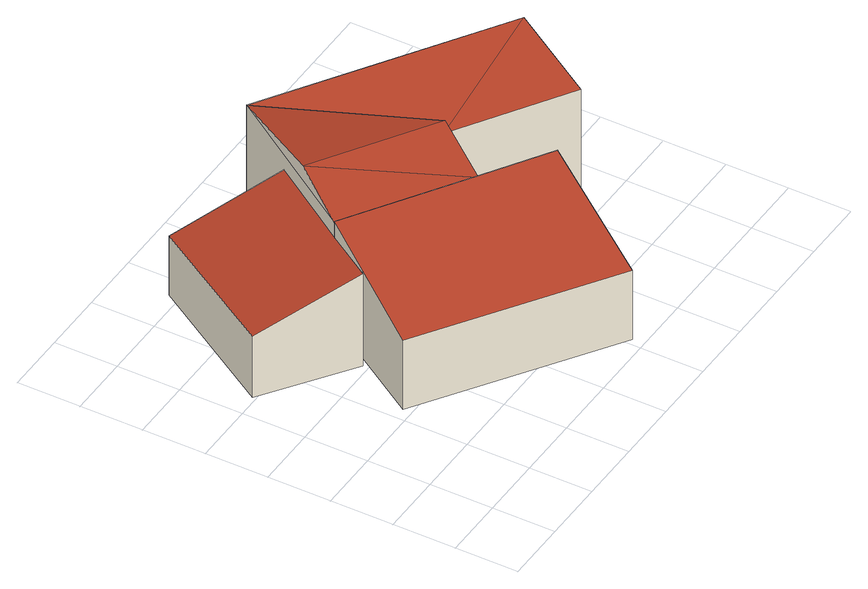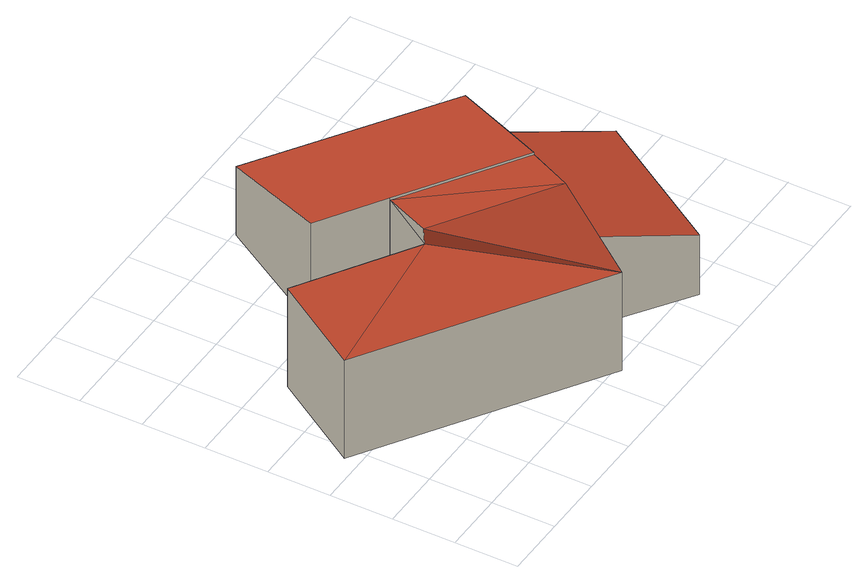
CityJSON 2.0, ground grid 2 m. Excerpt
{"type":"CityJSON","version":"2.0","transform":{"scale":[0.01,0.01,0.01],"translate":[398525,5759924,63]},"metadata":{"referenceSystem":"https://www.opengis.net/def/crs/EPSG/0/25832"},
"CityObjects":{
"building1":{"type":"Building","attributes":{"Gemeindeschluessel":"05515000","Geometrietyp2DReferenz":"3000","function":"31001_1310","roofType":"2100","measuredHeight":3.28},"geometry":[{"type":"Solid","lod":"2","boundaries":[[[[0,1,2,3]],[[4,5,1,0]],[[6,7,5,4]],[[8,9,7,6]],[[3,2,9,8]],[[6,4,0,3,8]],[[1,5,7,9,2]]]],"semantics":{"surfaces":[{"type":"WallSurface"},{"type":"RoofSurface"},{"type":"GroundSurface"}],"values":[[0,0,0,0,0,1,2]]}}]},
"building2":{"type":"Building","attributes":{"Gemeindeschluessel":"05515000","Geometrietyp2DReferenz":"3000","function":"31001_2460","roofType":"2100","measuredHeight":3.59},"geometry":[{"type":"Solid","lod":"2","boundaries":[[[[10,11,12,13]],[[14,15,11,10]],[[16,17,15,14]],[[18,19,17,16]],[[20,21,19,18]],[[13,12,21,20]],[[18,16,14,10,13,20]],[[11,15,17,19,21,12]]]],"semantics":{"surfaces":[{"type":"WallSurface"},{"type":"RoofSurface"},{"type":"GroundSurface"}],"values":[[0,0,0,0,0,0,1,2]]}}]},
"building3":{"type":"Building","attributes":{"Gemeindeschluessel":"05515000","Geometrietyp2DReferenz":"3000","function":"31001_2000","roofType":"5000","measuredHeight":4.02},"geometry":[{"type":"Solid","lod":"2","boundaries":[[[[22,23,24,25]],[[26,27,23,22]],[[28,29,27,26]],[[30,17,29,28]],[[31,15,17,30]],[[25,24,15,31]],[[28,26,22]],[[28,22,25]],[[32,28,25]],[[25,33,32]],[[30,32,33]],[[33,31,30]],[[28,32,30]],[[31,33,25]],[[23,27,29,17,15,24]]]],"semantics":{"surfaces":[{"type":"WallSurface"},{"type":"RoofSurface"},{"type":"GroundSurface"}],"values":[[0,0,0,0,0,0,1,1,1,1,1,1,0,0,2]]}}]}
},
"vertices":[
[76,812,297],[76,812,79],[348,619,79],[348,619,407],[338,1234,291],[338,1234,79],[626,1036,406],[626,1036,79],[444,767,406],[444,767,79],
[348,619,419],[348,619,106],[214,412,106],[214,412,354],[444,767,465],[444,767,106],[815,526,465],[815,526,106],[1019,395,465],[1019,395,106],[795,23,352],[795,23,106],
[1472,770,458],[1472,770,106],[758,1234,106],[758,1234,458],[1285,477,458],[1285,477,106],[930,704,458],[930,704,106],[815,526,458],[444,767,458],[927,699,508],[559,937,508]
]}
